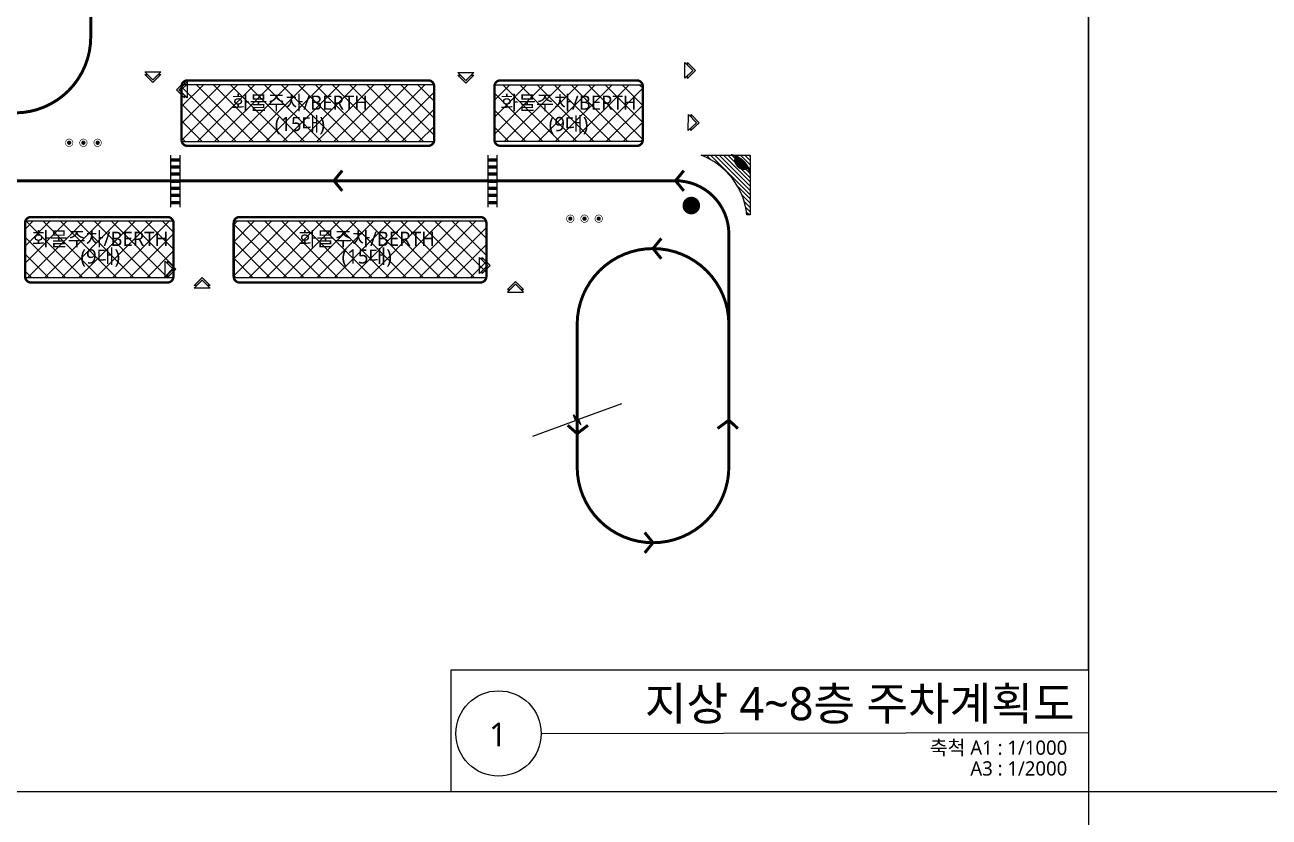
# Model space of a CAD drawing. Header units: millimetres. Extents: x 2220375 to 3855375, y 1113573 to 1649930.
# Drawn here: x 3195425 to 3457875, y 1376468 to 1543453 of the extents above; entities that cross this region are included whole.
import ezdxf
from ezdxf.enums import TextEntityAlignment as Align

# ---------------------------------------------------------------- set-up
doc = ezdxf.new("R2010")
doc.units = ezdxf.units.MM
doc.header["$LTSCALE"] = 10
doc.linetypes.add('HID', pattern=[2, 1.1, -0.9])
doc.linetypes.add('HIDDEN', pattern=[0.375, 0.25, -0.125])
doc.layers.get('0').update_dxf_attribs({"linetype": 'CONTINUOUS'})
doc.layers.get('Defpoints').update_dxf_attribs({"color": 153, "linetype": 'CONTINUOUS'})
for name, color, linetype in [('0-곡선도류화', 30, 'CONTINUOUS'), ('0-반사경', 3, 'CONTINUOUS'), ('0_차량경고등', 6, 'CONTINUOUS'), ('3-볼라드(신설)', 5, 'CONTINUOUS'), ('3-횡단보도(신설)', 210, 'CONTINUOUS'), ('xref-plan(주동코아 및 부대시설)$0$A-ANNO-ENT', 10, 'CONTINUOUS')]:
    doc.layers.add(name, color=color, linetype=linetype)
for name, color, linetype, lineweight in [('0-주차구획', 7, 'CONTINUOUS', 25), ('A-DEGN-LINE', 4, 'CONTINUOUS', 25), ('A-XXXX-HATC', 8, 'CONTINUOUS', 18), ('A-XXXX-SYMB', 7, 'CONTINUOUS', 25), ('A-XXXX-TXT1', 3, 'CONTINUOUS', 25), ('A-XXXX-TXT2', 3, 'CONTINUOUS', 25)]:
    doc.layers.add(name, color=color, linetype=linetype, lineweight=lineweight)
doc.styles.add('맑은고딕', font='malgun.ttf')

# ---------------------------------------------------------------- blocks, each defined once
blk = doc.blocks.new('A$C399836ED')
at = {"layer": '3-볼라드(신설)'}
for points, const_width in [([(-0.52, 0, 1), (0.52, 0, 1)], 0.0864), ([(-0.15, 0, 1), (0.15, 0, 1)], 0.294)]:
    blk.add_lwpolyline(points, format="xyb", close=True, dxfattribs=dict(at, const_width=const_width))
blk = doc.blocks.new('A$C1EDD7551')
at = {"layer": 'xref-plan(주동코아 및 부대시설)$0$A-ANNO-ENT'}
blk.add_hatch(color=256, dxfattribs=at).paths.add_polyline_path([(177, 884), (0, 1061), (0, 0), (1061, 0), (884, 177), (177, 177)])
blk.add_lwpolyline([(177, 1237), (1237, 177), (177, 177)], close=True, dxfattribs=at)
blk.add_lwpolyline([(884, 177), (1061, 0), (0, 0), (0, 1061), (177, 884)], dxfattribs=at)
blk = doc.blocks.new('반사경~')
at = {"layer": '0-반사경'}
blk.add_hatch(color=256, dxfattribs=at).paths.add_polyline_path([(4032, -458, 0.6988236), (797, -458, 0.2071045)])
at = {"layer": '0-반사경', "const_width": 309}
blk.add_lwpolyline([(0, 0, 0.328493), (4829, 0)], format="xyb", dxfattribs=at)
at = {"layer": '0-반사경'}
blk.add_arc((2414, -1050), 1722, 20.10648, 159.89352, dxfattribs=at)
blk = doc.blocks.new('20181222.162417')
at = {"layer": '0_차량경고등', "const_width": 2121}
blk.add_lwpolyline([(0, -1060, 1), (0, 1060, 1)], format="xyb", close=True, dxfattribs=at)

msp = doc.modelspace()

# ---------------------------------------------------------------- hatches: boundary and pattern name
at = {"layer": '0-곡선도류화'}
h = msp.add_hatch(dxfattribs=at)
h.set_pattern_fill('ANSI31', color=256, scale=200, angle=90)
h.set_pattern_definition([(135, (941723.6, 2494571.55), (-449.0128, -449.0128), [])])
edge = h.paths.add_edge_path()
edge.add_arc((3332554.9, 1501778.1), 15249.5, 6.106323, 68.848914)
edge.add_line((3338057.3, 1516000.2), (3348417.9, 1516000.2))
edge.add_line((3348417.9, 1516000.2), (3348417.9, 1503400.2))
edge.add_line((3348417.9, 1503400.2), (3347717.9, 1503400.2))
at = {"layer": 'A-XXXX-HATC'}
h = msp.add_hatch(dxfattribs=at)
h.set_pattern_fill('ANSI37', color=6, scale=800)
h.set_pattern_definition([(45, (840000, 459666), (-1796.0512, 1796.0512), []), (135, (840000, 459666), (-1796.0512, -1796.0512), [])])
h.paths.add_polyline_path([(3281767.8, 1530850.2), (3228467.8, 1530850.2), (3228467.8, 1518850.2), (3281767.8, 1518850.2)])
h.paths.add_polyline_path([(3325767.8, 1530850.2), (3294467.8, 1530850.2), (3294467.8, 1518850.2), (3325767.8, 1518850.2)])
h.paths.add_polyline_path([(3292767.8, 1502150.2), (3239467.8, 1502150.2), (3239467.8, 1490150.2), (3292767.8, 1490150.2)])
h.paths.add_polyline_path([(3226767.8, 1502150.2), (3195467.8, 1502150.2), (3195467.8, 1490150.2), (3226767.8, 1490150.2)])

# ---------------------------------------------------------------- linework, layer by layer
for p, q in [((3419749.8, 1649929.6), (3419749.8, 1113729.6)), ((3060374.8, 1381829.6), (3779124.8, 1381829.6))]:
    msp.add_line(p, q)
at = {"layer": '0-곡선도류화'}
msp.add_lwpolyline([(3347717.9, 1503400.2, 0.28081705), (3338057.3, 1516000.2), (3348417.9, 1516000.2), (3348417.9, 1503400.2), (3347717.9, 1503400.2)], format="xyb", dxfattribs=at)
at = {"layer": '0-주차구획', "linetype": 'HIDDEN', "ltscale": 800, "const_width": 500}
for points in [[(3229717.8, 1531756), (3280517.8, 1531756, -0.41421356), (3281767.8, 1530506), (3281767.8, 1519206, -0.41421356), (3280517.8, 1517956), (3229717.8, 1517956, -0.41421356), (3228467.8, 1519206), (3228467.8, 1530506, -0.41421356)], [(3295717.8, 1531756), (3324517.8, 1531756, -0.41421356), (3325767.8, 1530506), (3325767.8, 1519206, -0.41421356), (3324517.8, 1517956), (3295717.8, 1517956, -0.41421356), (3294467.8, 1519206), (3294467.8, 1530506, -0.41421356)], [(3196717.8, 1502956), (3225517.8, 1502956, -0.41421356), (3226767.8, 1501706), (3226767.8, 1490406, -0.41421356), (3225517.8, 1489156), (3196717.8, 1489156, -0.41421356), (3195467.8, 1490406), (3195467.8, 1501706, -0.41421356)], [(3240717.8, 1502956), (3291517.8, 1502956, -0.41421356), (3292767.8, 1501706), (3292767.8, 1490406, -0.41421356), (3291517.8, 1489156), (3240717.8, 1489156, -0.41421356), (3239467.8, 1490406), (3239467.8, 1501706, -0.41421356)]]:
    msp.add_lwpolyline(points, format="xyb", close=True, dxfattribs=at)
at = {"layer": '3-횡단보도(신설)'}
for p, q in [((3226167.8, 1516006), (3226167.8, 1505006)), ((3228167.8, 1505006), (3228167.8, 1516006)), ((3293067.8, 1516006), (3293067.8, 1505006)), ((3295067.8, 1505006), (3295067.8, 1516006))]:
    msp.add_line(p, q, dxfattribs=at)
at = {"layer": '3-횡단보도(신설)', "const_width": 700, "flags": 128}
for points in [[(3226167.8, 1515006), (3228167.8, 1515006)], [(3293067.8, 1515006), (3295067.8, 1515006)], [(3226167.8, 1513506), (3228167.8, 1513506)], [(3226167.8, 1512006), (3228167.8, 1512006)], [(3293067.8, 1513506), (3295067.8, 1513506)], [(3293067.8, 1512006), (3295067.8, 1512006)], [(3226167.8, 1510506), (3228167.8, 1510506)], [(3226167.8, 1509006), (3228167.8, 1509006)], [(3293067.8, 1510506), (3295067.8, 1510506)], [(3293067.8, 1509006), (3295067.8, 1509006)], [(3226167.8, 1507506), (3228167.8, 1507506)], [(3293067.8, 1507506), (3295067.8, 1507506)], [(3226167.8, 1506006), (3228167.8, 1506006)], [(3293067.8, 1506006), (3295067.8, 1506006)]]:
    msp.add_lwpolyline(points, dxfattribs=at)
at = {"layer": 'A-DEGN-LINE', "color": 4, "linetype": 'HID', "ltscale": 200, "const_width": 625}
msp.add_lwpolyline([(3209317.8, 1570906, 0.41421356), (3193317.8, 1586906, 0.41421356), (3177317.8, 1570906), (3177317.8, 1540906, 0.41421356), (3193317.8, 1524906, 0.41421356), (3209317.8, 1540906)], format="xyb", close=True, dxfattribs=at)
msp.add_lwpolyline([(3260617.8, 1510606), (3188567.8, 1510606, -0.41421356), (3177317.8, 1521856), (3177317.8, 1540406)], format="xyb", dxfattribs=at)
at = {"layer": 'A-DEGN-LINE', "color": 2, "const_width": 625}
for points in [[(3262369.8, 1508463.3), (3260617.8, 1510606.2), (3262369.8, 1512749)], [(3334419.8, 1508463.3), (3332667.8, 1510606.2), (3334419.8, 1512749)], [(3329669.8, 1498448.9), (3327917.8, 1496306), (3329669.8, 1494163.2)], [(3314203.4, 1459058.1), (3311917.8, 1457306.2), (3309917.7, 1459058.1)], [(3345818.7, 1458382.2), (3343917.8, 1460134.1), (3341533, 1458382.2)], [(3326165.9, 1432163.2), (3327917.8, 1434306), (3326165.9, 1436448.9)]]:
    msp.add_lwpolyline(points, dxfattribs=at)
at = {"layer": 'A-DEGN-LINE', "color": 2, "ltscale": 200, "const_width": 625}
msp.add_lwpolyline([(3260617.8, 1510606), (3332667.8, 1510606, -0.41421356), (3343917.8, 1499356), (3343917.8, 1481006)], format="xyb", dxfattribs=at)
at = {"layer": 'A-DEGN-LINE', "color": 2, "const_width": 625}
msp.add_lwpolyline([(3343917.8, 1480306, 0.41421356), (3327917.8, 1496306, 0.41421356), (3311917.8, 1480306), (3311917.8, 1450306, 0.41421356), (3327917.8, 1434306, 0.41421356), (3343917.8, 1450306)], format="xyb", close=True, dxfattribs=at)
at = {"layer": 'A-DEGN-LINE', "color": 2}
msp.add_lwpolyline([(3302548.1, 1456789.9), (3311592.6, 1460081.8), (3311165.1, 1461256.5), (3312724.9, 1459163.7), (3312297.4, 1460338.4), (3321342, 1463630.3)], dxfattribs=at)
at = {"layer": 'A-XXXX-SYMB'}
msp.add_line((3304332.4, 1394090.3), (3419709.4, 1394329.6), dxfattribs=at)
msp.add_circle((3295332.4, 1394090.3), 9000, dxfattribs=at)
at = {"layer": 'Defpoints'}
for points in [[(3419749.8, 1649929.6), (3060374.8, 1649929.6), (3060374.8, 1381829.6), (3285353, 1381829.6), (3285353, 1407493.2), (3419749.8, 1407493.2)], [(3779124.8, 1649929.6), (3419749.8, 1649929.6), (3419749.8, 1381829.6), (3665210.5, 1381829.6), (3665210.5, 1407493.2), (3779124.8, 1407493.2)], [(3228467.8, 1518850.2), (3281767.8, 1518850.2), (3281767.8, 1530850.2), (3228467.8, 1530850.2)], [(3294467.8, 1530850.2), (3325767.8, 1530850.2), (3325767.8, 1518850.2), (3294467.8, 1518850.2)], [(3195467.8, 1502150.2), (3226767.8, 1502150.2), (3226767.8, 1490150.2), (3195467.8, 1490150.2)], [(3239467.8, 1502150.2), (3292767.8, 1502150.2), (3292767.8, 1490150.2), (3239467.8, 1490150.2)]]:
    msp.add_lwpolyline(points, close=True, dxfattribs=at)

# ---------------------------------------------------------------- block references
at = {"layer": '0-반사경', "color": 0, "xscale": -1.166351280033113, "yscale": 1.166351280033113, "zscale": 1.166351280033113, "rotation": 134.9999999999999}
msp.add_blockref('반사경~', (3344353.1, 1516076.2), dxfattribs=at)
at = {"layer": '0_차량경고등', "xscale": 0.8750000012471518, "yscale": 0.8750000012471518, "zscale": 0.8750000012471518}
msp.add_blockref('20181222.162417', (3335998.1, 1505369.5), dxfattribs=at)
at = {"layer": '3-볼라드(신설)', "xscale": 1500, "yscale": 1500, "zscale": 1500}
for p in [(3204767.8, 1518606), (3207767.8, 1518606), (3210767.8, 1518606), (3310467.8, 1502606), (3313467.8, 1502606), (3316467.8, 1502606)]:
    msp.add_blockref('A$C399836ED', p, dxfattribs=at)
at = {"layer": 'xref-plan(주동코아 및 부대시설)$0$A-ANNO-ENT', "yscale": 2.246331026441421, "zscale": 2.246331026441421}
for p, xscale, rotation in [((3336875.9, 1533850.4), 2.246331026441421, 134.3704918655701), ((3222417.8, 1531298), 2.246331026441421, 44.99999999999702), ((3288417.8, 1531199.1), 2.246331026441421, 44.99999999999702), ((3227431.4, 1529751.3), 2.246331026441421, 314.999999999997), ((3337625.9, 1522838), 2.246331026441421, 134.3704918655701), ((3227236.8, 1491944.4), 2.246331026441421, 134.9999999999999), ((3293566.8, 1492738.6), 2.246331026441421, 134.9999999999999), ((3232817.8, 1490184.4), 2.246331026441421, 224.9999999999999), ((3298939.3, 1489391.5), -2.246331026441421, 135.0000000000002)]:
    msp.add_blockref('A$C1EDD7551', p, dxfattribs=dict(at, xscale=xscale, rotation=rotation))

# ---------------------------------------------------------------- texts
at = {"layer": 'A-XXXX-TXT1', "style": '맑은고딕'}
msp.add_text('지상 4~8층 주차계획도', height=7000, dxfattribs=at).set_placement((3416851.4, 1394782.4), align=Align.BOTTOM_RIGHT)
msp.add_text('1', height=5000, dxfattribs=at).set_placement((3295222.5, 1393877.1), align=Align.MIDDLE)
for s, p in [('축척 A1 : 1/1000', (3415293.8, 1392606.8)), ('A3 : 1/2000', (3415293.8, 1388228.5))]:
    msp.add_text(s, height=3000, dxfattribs=at).set_placement(p, align=Align.TOP_RIGHT)
at = {"layer": 'A-XXXX-TXT2', "style": '맑은고딕'}
for s, p in [('화물주차/BERTH', (3253431.2, 1527064.3)), ('화물주차/BERTH', (3310097.9, 1527064.3)), ('(15대)', (3253431.2, 1522564.3)), ('(9대)', (3310097.9, 1522564.3)), ('화물주차/BERTH', (3211320.3, 1498364.3)), ('화물주차/BERTH', (3267531.2, 1498364.3)), ('(9대)', (3211320.3, 1494658.5)), ('(15대)', (3267531.2, 1494658.5))]:
    msp.add_text(s, height=3000, dxfattribs=at).set_placement(p, align=Align.MIDDLE_CENTER)

doc.saveas('drawing.dxf')
